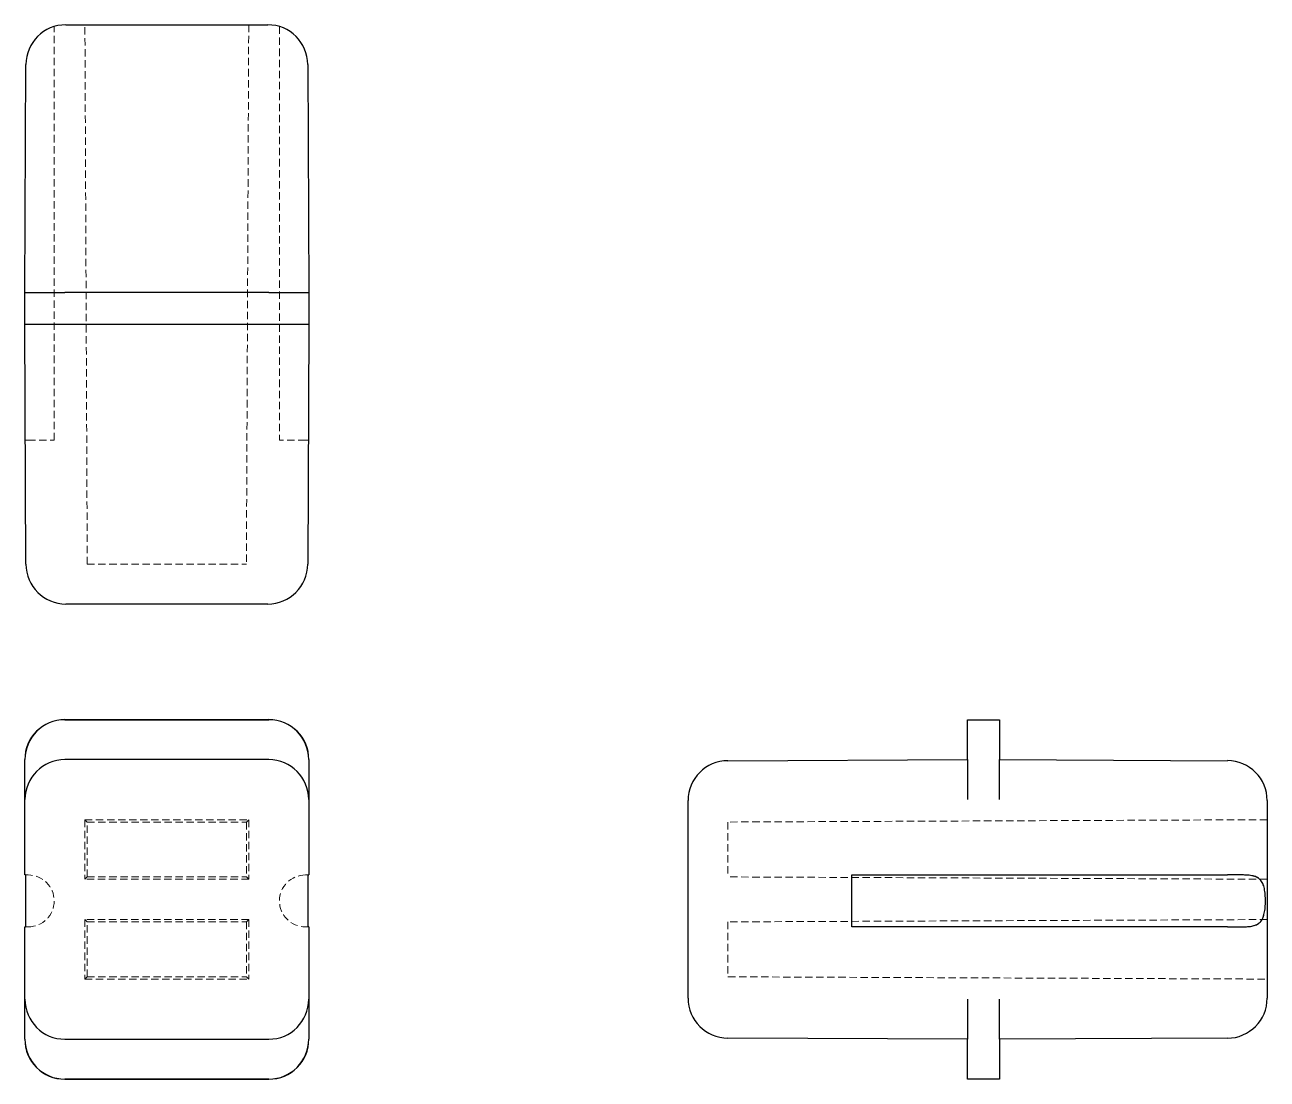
# Model space of a CAD drawing. Header units: millimetres. Extents: x 58 to 273, y 26 to 208.
import ezdxf

# ---------------------------------------------------------------- set-up
doc = ezdxf.new("R2010")
doc.units = ezdxf.units.MM
doc.linetypes.add('HIDDEN', pattern=[1.905, 1.27, -0.635])

msp = doc.modelspace()

# ---------------------------------------------------------------- linework, layer by layer
at = {"color": 7, "linetype": 'HIDDEN', "lineweight": 18}
for p, q in [((63.55, 136.28), (63.55, 207.7)), ((69.26, 114.9), (68.86, 208)), ((97.14, 208), (96.74, 114.9)), ((102.45, 207.7), (102.45, 136.28)), ((58.58, 136.28), (59.07, 136.28)), ((59.07, 136.28), (63.55, 136.28)), ((106.93, 136.28), (102.45, 136.28)), ((107.42, 136.28), (106.93, 136.28)), ((69.26, 114.9), (96.74, 114.9)), ((69.26, 70.36), (68.86, 70.76)), ((68.86, 70.76), (97.14, 70.76)), ((68.86, 70.76), (68.86, 60.48)), ((69.26, 70.36), (96.74, 70.36)), ((69.26, 60.88), (69.26, 70.36)), ((97.14, 70.76), (96.74, 70.36)), ((96.74, 70.36), (96.74, 60.88)), ((97.14, 70.76), (97.14, 60.48)), ((273, 70.76), (179.9, 70.36)), ((179.9, 70.36), (179.9, 60.88)), ((58.58, 61.22), (59.07, 61.22)), ((69.26, 60.88), (68.86, 60.48)), ((97.14, 60.48), (68.86, 60.48)), ((69.26, 60.88), (96.74, 60.88)), ((97.14, 60.48), (96.74, 60.88)), ((107.42, 61.22), (106.93, 61.22)), ((273, 60.48), (179.9, 60.88)), ((268.42, 61.22), (268.42, 61.22)), ((59.07, 52.26), (58.58, 52.26)), ((69.26, 53.12), (68.86, 53.52)), ((68.86, 53.52), (68.86, 43.24)), ((97.14, 53.52), (68.86, 53.52)), ((69.26, 53.12), (96.74, 53.12)), ((69.26, 43.64), (69.26, 53.12)), ((97.14, 53.52), (96.74, 53.12)), ((96.74, 53.12), (96.74, 43.64)), ((97.14, 53.52), (97.14, 43.24)), ((106.93, 52.26), (107.42, 52.26)), ((273, 53.52), (179.9, 53.12)), ((179.9, 53.12), (179.9, 43.64)), ((268.42, 52.26), (268.42, 52.26)), ((68.86, 43.24), (69.26, 43.64)), ((68.86, 43.24), (97.14, 43.24)), ((69.26, 43.64), (96.74, 43.64)), ((96.74, 43.64), (97.14, 43.24)), ((179.9, 43.64), (273, 43.24))]:
    msp.add_line(p, q, dxfattribs=at)
at = {"color": 7, "linetype": 'Continuous', "lineweight": 25}
for p, q in [((65.56, 208), (100.44, 208)), ((58.49, 161.79), (58.67, 201.13)), ((107.33, 201.13), (107.51, 161.79)), ((58.48, 159.03), (58.49, 161.79)), ((58.49, 161.79), (65.39, 161.79)), ((100.61, 161.79), (65.39, 161.79)), ((100.61, 161.79), (107.51, 161.79)), ((107.51, 161.79), (107.52, 159.03)), ((58.49, 156.28), (58.48, 159.03)), ((107.52, 159.03), (107.51, 156.28)), ((65.39, 156.28), (58.49, 156.28)), ((58.68, 114.87), (58.49, 156.28)), ((100.61, 156.28), (65.39, 156.28)), ((107.51, 156.28), (100.61, 156.28)), ((107.51, 156.28), (107.32, 114.87)), ((100.43, 108), (65.57, 108)), ((65.38, 88.03), (100.62, 88.03)), ((100.61, 88.02), (65.39, 88.02)), ((221.28, 88.02), (224.03, 88.03)), ((221.28, 81.13), (221.28, 88.02)), ((224.03, 88.03), (226.79, 88.02)), ((226.79, 88.02), (226.79, 81.13)), ((58.48, 61.22), (58.48, 81.14)), ((58.49, 74.23), (58.49, 81.13)), ((100.61, 81.13), (65.39, 81.13)), ((107.51, 81.13), (107.51, 74.23)), ((107.52, 81.14), (107.52, 61.22)), ((179.87, 80.95), (221.28, 81.13)), ((221.28, 81.13), (221.28, 74.23)), ((226.79, 74.23), (226.79, 81.13)), ((226.79, 81.13), (266.13, 80.95)), ((173, 39.95), (173, 74.05)), ((273, 74.06), (273, 39.94)), ((58.58, 61.22), (58.48, 61.22)), ((58.58, 61.22), (58.58, 52.26)), ((107.42, 61.22), (107.52, 61.22)), ((107.42, 52.26), (107.42, 61.22)), ((201.28, 61.22), (224.03, 61.22)), ((201.28, 52.26), (201.28, 61.22)), ((224.03, 61.22), (266.13, 61.22)), ((268.42, 61.22), (266.13, 61.22)), ((58.48, 32.86), (58.48, 52.26)), ((58.48, 52.26), (58.58, 52.26)), ((107.52, 52.26), (107.42, 52.26)), ((107.52, 52.26), (107.52, 32.86)), ((224.03, 52.26), (201.28, 52.26)), ((266.13, 52.26), (224.03, 52.26)), ((266.13, 52.26), (268.42, 52.26)), ((58.49, 32.87), (58.49, 39.77)), ((107.51, 39.77), (107.51, 32.87)), ((221.28, 39.77), (221.28, 32.87)), ((226.79, 32.87), (226.79, 39.77)), ((65.39, 32.87), (100.61, 32.87)), ((221.28, 32.87), (179.87, 33.05)), ((221.28, 25.98), (221.28, 32.87)), ((266.13, 33.05), (226.79, 32.87)), ((226.79, 32.87), (226.79, 25.98)), ((100.62, 25.97), (65.38, 25.97)), ((65.39, 25.98), (100.61, 25.98)), ((224.03, 25.97), (221.28, 25.98)), ((226.79, 25.98), (224.03, 25.97))]:
    msp.add_line(p, q, dxfattribs=at)
for centre, start, end in [((65.56, 201.1), 90, 179.75), ((100.44, 201.1), 0.25, 90), ((65.57, 114.9), 180.25, 270), ((100.43, 114.9), 270, 359.75), ((179.9, 74.05), 90.25, 180), ((266.1, 74.06), 0, 89.75), ((179.9, 39.95), 180, 269.75), ((266.1, 39.94), 270.25, 0)]:
    msp.add_arc(centre, 6.9, start, end, dxfattribs=at)
at = {"color": 7, "linetype": 'HIDDEN', "lineweight": 18}
for centre, start, end in [((59.07, 56.74), 270, 90), ((106.93, 56.74), 90, 270)]:
    msp.add_arc(centre, 4.48, start, end, dxfattribs=at)
at = {"color": 7, "linetype": 'Continuous', "lineweight": 25}
for centre, major_axis, start_param, end_param in [((65.38, 81.14), (4.88, -4.88), 2.356204, 3.926981), ((65.39, 81.13), (4.88, -4.88), 2.356207, 3.926978), ((100.61, 81.13), (-4.88, -4.88), 2.356207, 3.926978), ((100.62, 81.14), (-4.88, -4.88), 2.356204, 3.926981), ((65.39, 74.23), (-4.88, 4.88), 5.4978, 7.068571), ((100.61, 74.23), (4.88, 4.88), 5.4978, 7.068571), ((65.39, 39.77), (-4.88, -4.88), 5.4978, 7.068571), ((100.61, 39.77), (4.88, -4.88), 5.4978, 7.068571), ((65.38, 32.86), (4.88, 4.88), 2.356204, 3.926981), ((65.39, 32.87), (4.88, 4.88), 2.356207, 3.926978), ((100.61, 32.87), (-4.88, 4.88), 2.356207, 3.926978), ((100.62, 32.86), (-4.88, 4.88), 2.356204, 3.926981)]:
    msp.add_ellipse(centre, major_axis=major_axis, ratio=0.999981, start_param=start_param, end_param=end_param, dxfattribs=at)
msp.add_open_spline([(268.42, 52.26), (268.77, 52.26), (269.1, 52.26), (269.74, 52.3), (270.05, 52.33), (270.63, 52.44), (270.9, 52.52), (271.38, 52.74), (271.59, 52.89), (271.87, 53.16), (271.95, 53.26), (272.1, 53.48), (272.17, 53.61), (272.35, 54), (272.44, 54.29), (272.54, 54.77), (272.57, 54.94), (272.62, 55.28), (272.64, 55.45), (272.69, 55.99), (272.7, 56.36), (272.7, 56.92), (272.7, 57.1), (272.68, 57.47), (272.67, 57.65), (272.63, 58.19), (272.58, 58.53), (272.45, 59.18), (272.36, 59.47), (272.18, 59.86), (272.11, 59.98), (271.96, 60.21), (271.87, 60.31), (271.6, 60.59), (271.39, 60.74), (271.03, 60.91), (270.9, 60.95), (270.63, 61.04), (270.49, 61.07), (270.06, 61.15), (269.75, 61.18), (269.11, 61.22), (268.77, 61.22), (268.42, 61.22)], degree=3, knots=[0, 0, 0, 0, 0.0625, 0.0625, 0.125, 0.125, 0.1875, 0.1875, 0.25, 0.25, 0.28125, 0.28125, 0.3125, 0.3125, 0.375, 0.375, 0.40625, 0.40625, 0.4375, 0.4375, 0.5, 0.5, 0.53125, 0.53125, 0.5625, 0.5625, 0.625, 0.625, 0.6875, 0.6875, 0.71875, 0.71875, 0.75, 0.75, 0.8125, 0.8125, 0.84375, 0.84375, 0.875, 0.875, 0.9375, 0.9375, 1, 1, 1, 1], dxfattribs=at)
at = {"color": 7, "linetype": 'HIDDEN', "lineweight": 18}
msp.add_open_spline([(268.42, 52.26), (268.77, 52.26), (269.11, 52.26), (269.75, 52.3), (270.05, 52.33), (270.63, 52.44), (270.9, 52.52), (271.38, 52.74), (271.6, 52.89), (271.87, 53.16), (271.95, 53.26), (272.1, 53.49), (272.17, 53.61), (272.35, 54), (272.44, 54.29), (272.54, 54.77), (272.57, 54.94), (272.62, 55.28), (272.64, 55.46), (272.69, 55.99), (272.7, 56.36), (272.7, 56.92), (272.7, 57.1), (272.68, 57.47), (272.67, 57.65), (272.63, 58.19), (272.58, 58.53), (272.45, 59.18), (272.36, 59.47), (272.18, 59.86), (272.11, 59.98), (271.96, 60.21), (271.87, 60.31), (271.6, 60.59), (271.39, 60.74), (271.03, 60.91), (270.9, 60.95), (270.63, 61.04), (270.49, 61.07), (270.06, 61.15), (269.76, 61.18), (269.11, 61.22), (268.77, 61.22), (268.42, 61.22)], degree=3, knots=[0, 0, 0, 0, 0.0625, 0.0625, 0.125, 0.125, 0.1875, 0.1875, 0.25, 0.25, 0.28125, 0.28125, 0.3125, 0.3125, 0.375, 0.375, 0.40625, 0.40625, 0.4375, 0.4375, 0.5, 0.5, 0.53125, 0.53125, 0.5625, 0.5625, 0.625, 0.625, 0.6875, 0.6875, 0.71875, 0.71875, 0.75, 0.75, 0.8125, 0.8125, 0.84375, 0.84375, 0.875, 0.875, 0.9375, 0.9375, 1, 1, 1, 1], dxfattribs=at)

doc.saveas('drawing.dxf')
